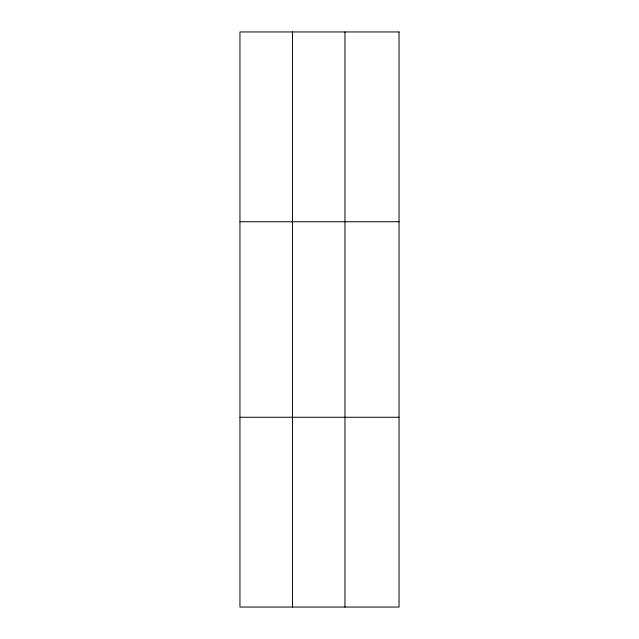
<?xml version="1.0" encoding="UTF-8"?>
<svg xmlns="http://www.w3.org/2000/svg" width="639" height="639" viewBox="0 0 639 639"><rect width="100%" height="100%" fill="white"/><g stroke="black" fill="none" stroke-linecap="round" stroke-linejoin="round"><path stroke-width="0.96" d="M292.454 31.95L292.454 607.05M344.956 31.95L344.956 607.05M239.952 221.733L399.048 221.733M239.952 417.267L399.048 417.267M399.048 31.95L399.048 607.05L239.952 607.05L239.952 31.95L399.048 31.95"/></g></svg>
